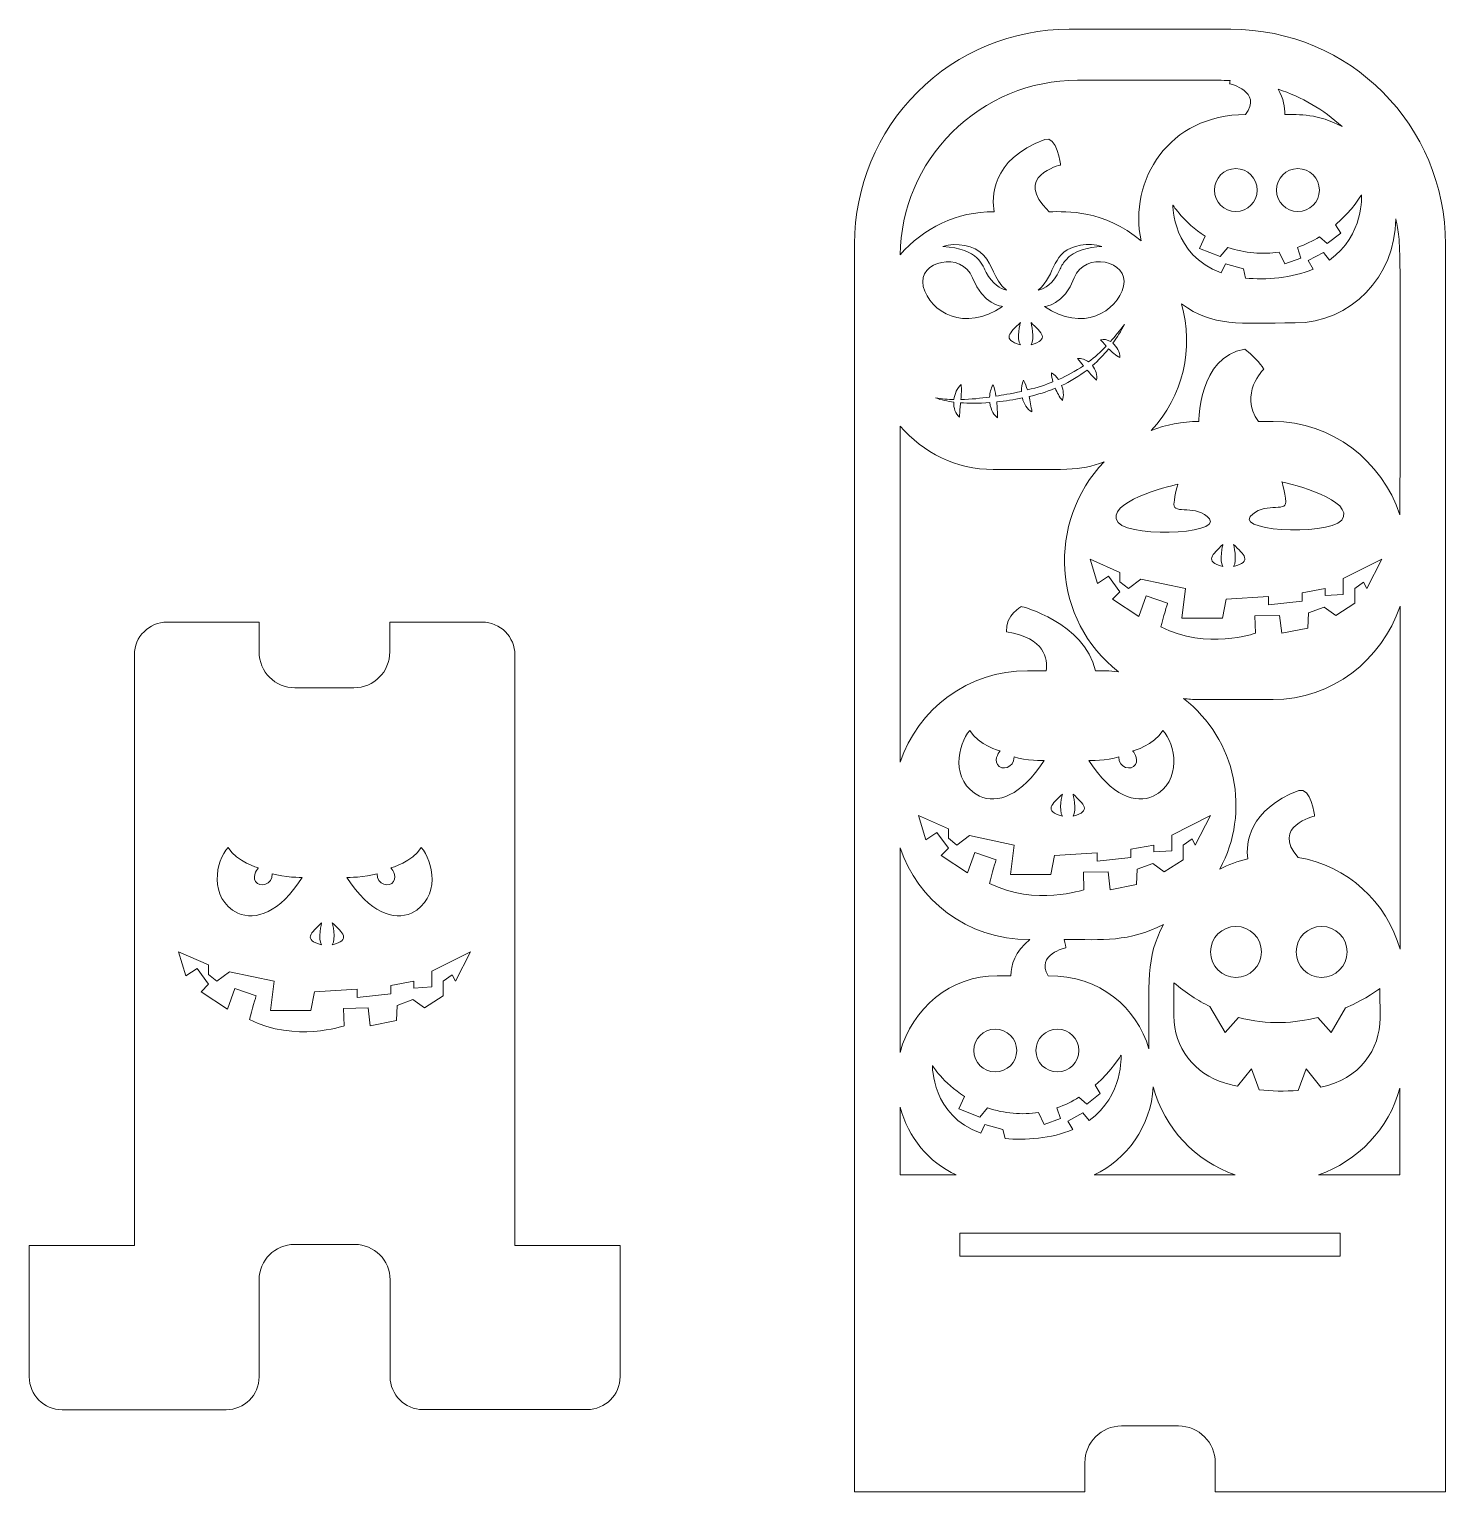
# Model space of a CAD drawing. Header units: inches. Extents: x 120 to 732, y 116 to 748.
import ezdxf

# ---------------------------------------------------------------- set-up
doc = ezdxf.new("R2010")
doc.units = ezdxf.units.IN
doc.header["$MEASUREMENT"] = 0
doc.layers.add('_U+0421_U+043B_U+043E_U+0439 1', color=7, linetype='Continuous')

# ---------------------------------------------------------------- blocks, each defined once
blk = doc.blocks.new('block 2')
at = {"layer": '_U+0421_U+043B_U+043E_U+0439 1', "color": 1, "lineweight": 9, "true_color": 0xff0000}
blk.add_lwpolyline([(686.02, 217.98), (521.62, 217.98), (521.62, 227.88), (686.02, 227.88), (686.02, 217.98), (686.02, 217.98)], dxfattribs=at)
for points, knots in [([(638.74, 747.82), (638.74, 747.82), (568.94, 747.82), (568.94, 747.82), (544.17, 747.82), (520.89, 738.18), (503.37, 720.67), (485.86, 703.15), (476.22, 679.87), (476.22, 655.1), (476.22, 655.1), (476.22, 116.17), (476.22, 116.17), (476.22, 116.17), (575.67, 116.17), (575.67, 116.17), (575.67, 116.17), (575.67, 128.71), (575.67, 128.71), (575.67, 137.46), (582.78, 144.58), (591.53, 144.58), (591.53, 144.58), (616.16, 144.58), (616.16, 144.58), (624.9, 144.58), (632.02, 137.46), (632.02, 128.71), (632.02, 128.71), (632.02, 116.17), (632.02, 116.17), (632.02, 116.17), (731.47, 116.17), (731.47, 116.17), (731.47, 116.17), (731.47, 654.9), (731.47, 654.9), (731.58, 706.23), (690.08, 747.82), (638.74, 747.82)], [0, 0, 0, 0, 1, 1, 1, 2, 2, 2, 3, 3, 3, 4, 4, 4, 5, 5, 5, 6, 6, 6, 7, 7, 7, 8, 8, 8, 9, 9, 9, 10, 10, 10, 11, 11, 11, 12, 12, 12, 13, 13, 13, 13]), ([(518.32, 703.32), (532.8, 717.79), (552.05, 725.77), (572.53, 725.77), (641.3, 725.77), (635.76, 725.8), (638.46, 725.69), (638.3, 724.85), (638.23, 724.29), (638.23, 724.29), (638.23, 724.29), (652.54, 720.99), (645.13, 710.98), (611.96, 710.98), (594.45, 682.61), (599.96, 656.39), (583.95, 670.01), (567.77, 669.03), (560.33, 669.03), (544.03, 684.33), (565.19, 689.21), (565.19, 689.21), (565.19, 689.21), (563.5, 702.15), (558.36, 700.21), (534.76, 691.28), (535.42, 674.9), (536.51, 669.03), (520.27, 669.03), (505.96, 662.04), (495.9, 650.35), (496.22, 670.36), (504.14, 689.13), (518.32, 703.32)], [0, 0, 0, 0, 1, 1, 1, 2, 2, 2, 3, 3, 3, 4, 4, 4, 5, 5, 5, 6, 6, 6, 7, 7, 7, 8, 8, 8, 9, 9, 9, 10, 10, 10, 11, 11, 11, 11]), ([(662.06, 710.98), (662.13, 713.97), (661.59, 717.94), (659.12, 721.94), (669.3, 718.61), (678.71, 713.15), (686.8, 705.76), (676.52, 711.4), (668.07, 710.98), (662.06, 710.98)], [0, 0, 0, 0, 1, 1, 1, 2, 2, 2, 3, 3, 3, 3]), ([(640.89, 687.62), (646, 687.62), (650.15, 683.47), (650.15, 678.36), (650.15, 673.24), (646, 669.1), (640.89, 669.1), (635.77, 669.1), (631.62, 673.24), (631.62, 678.36), (631.62, 683.47), (635.77, 687.62), (640.89, 687.62)], [0, 0, 0, 0, 1, 1, 1, 2, 2, 2, 3, 3, 3, 4, 4, 4, 4]), ([(667.73, 687.62), (672.85, 687.62), (676.99, 683.47), (676.99, 678.36), (676.99, 673.24), (672.85, 669.1), (667.73, 669.1), (662.61, 669.1), (658.47, 673.24), (658.47, 678.36), (658.47, 683.47), (662.61, 687.62), (667.73, 687.62)], [0, 0, 0, 0, 1, 1, 1, 2, 2, 2, 3, 3, 3, 4, 4, 4, 4]), ([(634.2, 649.62), (634.2, 649.62), (637.5, 653.62), (637.5, 653.62), (644.79, 651.08), (652.48, 650.52), (659.58, 651.61), (659.58, 651.61), (662.03, 646.46), (662.03, 646.46), (662.03, 646.46), (669.03, 648.96), (669.03, 648.96), (669.03, 648.96), (667.49, 653.59), (667.49, 653.59), (670.99, 654.82), (674.17, 656.4), (677.03, 658.18), (677.03, 658.18), (680.37, 655.24), (680.37, 655.24), (680.37, 655.24), (686.2, 659.79), (686.2, 659.79), (686.2, 659.79), (683.99, 663.34), (683.99, 663.34), (691.41, 669.79), (695.2, 676.37), (695.2, 676.37), (695.2, 676.37), (696.4, 658.81), (681.38, 648.11), (681.38, 648.11), (678.7, 651.45), (678.7, 651.45), (678.7, 651.45), (672.19, 647.89), (672.19, 647.89), (672.19, 647.89), (674.36, 644.21), (674.36, 644.21), (665.25, 640.32), (653.6, 639.49), (645.09, 640.37), (645.09, 640.37), (644.2, 644.29), (644.2, 644.29), (644.2, 644.29), (636.37, 646.46), (636.37, 646.46), (636.37, 646.46), (634.59, 642.67), (634.59, 642.67), (613.36, 650.28), (613.7, 671.87), (613.7, 671.87), (613.7, 671.87), (618.33, 664.43), (627.61, 658.45), (627.61, 658.45), (625.2, 653.12), (625.2, 653.12), (625.2, 653.12), (634.2, 649.62), (634.2, 649.62)], [0, 0, 0, 0, 1, 1, 1, 2, 2, 2, 3, 3, 3, 4, 4, 4, 5, 5, 5, 6, 6, 6, 7, 7, 7, 8, 8, 8, 9, 9, 9, 10, 10, 10, 11, 11, 11, 12, 12, 12, 13, 13, 13, 14, 14, 14, 15, 15, 15, 16, 16, 16, 17, 17, 17, 18, 18, 18, 19, 19, 19, 20, 20, 20, 21, 21, 21, 22, 22, 22, 22]), ([(711.81, 538.08), (703.93, 561.56), (682.37, 578.42), (656.98, 578.42), (656.98, 578.42), (650.64, 578.42), (650.64, 578.42), (642.05, 590.36), (652.96, 601), (652.96, 601), (652.96, 601), (651.96, 603.67), (644.79, 609.67), (624.63, 606.33), (624.95, 578.43), (624.95, 578.42), (617.69, 578.42), (610.74, 577.03), (604.33, 574.51), (618.16, 589.18), (622.88, 610.1), (617.4, 629.22), (631.14, 619.18), (642.02, 620.99), (666.46, 620.99), (690.46, 620.99), (709.91, 641.09), (709.96, 665.9), (712.46, 654.62), (711.81, 659.03), (711.81, 538.08)], [0, 0, 0, 0, 1, 1, 1, 2, 2, 2, 3, 3, 3, 4, 4, 4, 5, 5, 5, 6, 6, 6, 7, 7, 7, 8, 8, 8, 9, 9, 9, 10, 10, 10, 10]), ([(527.15, 640.48), (531.57, 628.81), (540.06, 628.12), (540.06, 628.12), (523.9, 616.86), (508.69, 625.62), (505.9, 636.74), (503.11, 647.86), (522.73, 652.15), (527.15, 640.48)], [0, 0, 0, 0, 1, 1, 1, 2, 2, 2, 3, 3, 3, 3]), ([(541.77, 635.15), (539.26, 635.54), (535.66, 637.84), (533.07, 642.72), (531.59, 645.4), (529.97, 653.25), (514.3, 654), (520.22, 655.8), (527.7, 654.75), (532.05, 650.15), (535.87, 646.18), (536.02, 640.09), (541.77, 635.15)], [0, 0, 0, 0, 1, 1, 1, 2, 2, 2, 3, 3, 3, 4, 4, 4, 4]), ([(567.42, 648.16), (565.98, 646.52), (565.41, 645.14), (564.78, 643.78), (562.07, 638.03), (558.2, 635.56), (555.56, 635.15), (563.62, 642.08), (560.93, 652.27), (573.83, 654.53), (576.95, 655.04), (580.11, 654.89), (583.03, 654), (577.45, 653.73), (571.13, 652.38), (567.42, 648.16)], [0, 0, 0, 0, 1, 1, 1, 2, 2, 2, 3, 3, 3, 4, 4, 4, 5, 5, 5, 5]), ([(592.38, 636.85), (589.66, 625.71), (574.5, 616.85), (558.27, 628.01), (558.27, 628.01), (566.75, 628.75), (571.1, 640.45), (575.45, 652.15), (595.1, 647.99), (592.38, 636.85)], [0, 0, 0, 0, 1, 1, 1, 2, 2, 2, 3, 3, 3, 3]), ([(590.81, 606.08), (589.17, 606.74), (587.16, 608.56), (585.93, 609.84), (583.83, 607.21), (581.51, 604.75), (578.95, 602.53), (580.4, 600.74), (581.21, 598.48), (580.77, 596.23), (579.58, 597.24), (578.19, 598.87), (576.64, 600.63), (573.29, 598.04), (569.13, 595.55), (565.62, 593.94), (566.38, 591.94), (566.69, 589.56), (565.99, 587.52), (564.7, 588.98), (563.65, 590.95), (562.88, 592.76), (558.56, 591.02), (555.74, 590.17), (551.6, 589.21), (552, 587.49), (552.48, 584.66), (552.84, 582.62), (550.69, 583.61), (549.31, 586.1), (548.68, 588.57), (545.01, 587.82), (541.32, 587.27), (537.6, 586.88), (537.81, 584.89), (537.94, 582.02), (538.01, 580.02), (536.58, 580.96), (535.07, 583.06), (534.62, 586.6), (529.81, 586.21), (525.28, 586.24), (521.98, 586.51), (521.79, 584.54), (521.62, 583.1), (521.53, 580.35), (519.66, 581.74), (518.95, 584.36), (519.03, 586.81), (516.52, 587.12), (513.54, 587.68), (511.2, 588.62), (513.63, 588.08), (516.63, 587.93), (519.12, 587.89), (519.41, 590.23), (520.48, 592.85), (522.24, 594.43), (522.48, 592.26), (522.31, 590.08), (522.11, 587.91), (526.46, 588.02), (530.84, 588.42), (534.54, 588.96), (534.64, 590.77), (535.05, 592.68), (536.01, 594.24), (536.66, 592.65), (537.01, 591.05), (537.27, 589.37), (540.02, 589.79), (543.43, 590.34), (548.3, 591.42), (548.26, 593.05), (548.48, 594.75), (549.2, 596.22), (549.97, 594.83), (550.44, 593.49), (550.87, 592.03), (555.34, 593.15), (558.77, 594.28), (561.91, 595.53), (561.54, 596.83), (561.29, 598.03), (561.27, 599.45), (562.58, 598.72), (563.46, 597.71), (564.26, 596.53), (568.03, 598.19), (571.64, 600.18), (575.04, 602.51), (574.16, 603.53), (573.35, 604.53), (572.57, 605.59), (574.23, 605.79), (575.92, 605.1), (577.27, 604.12), (579.97, 606.2), (582.51, 608.49), (584.88, 610.97), (583.78, 612.2), (582.91, 613.23), (582.48, 613.68), (583.85, 614.18), (585.45, 613.68), (586.7, 612.93), (588.82, 615.29), (590.8, 617.79), (592.78, 620.32), (591.28, 617.52), (589.59, 614.81), (587.73, 612.21), (589.54, 610.7), (590.82, 608.38), (590.81, 606.08)], [0, 0, 0, 0, 1, 1, 1, 2, 2, 2, 3, 3, 3, 4, 4, 4, 5, 5, 5, 6, 6, 6, 7, 7, 7, 8, 8, 8, 9, 9, 9, 10, 10, 10, 11, 11, 11, 12, 12, 12, 13, 13, 13, 14, 14, 14, 15, 15, 15, 16, 16, 16, 17, 17, 17, 18, 18, 18, 19, 19, 19, 20, 20, 20, 21, 21, 21, 22, 22, 22, 23, 23, 23, 24, 24, 24, 25, 25, 25, 26, 26, 26, 27, 27, 27, 28, 28, 28, 29, 29, 29, 30, 30, 30, 31, 31, 31, 32, 32, 32, 33, 33, 33, 34, 34, 34, 35, 35, 35, 36, 36, 36, 37, 37, 37, 38, 38, 38, 38]), ([(547.82, 621.16), (547.82, 621.16), (546.07, 614.08), (547.82, 611.58), (539.57, 613.83), (543.32, 616.74), (547.82, 621.16)], [0, 0, 0, 0, 1, 1, 1, 2, 2, 2, 2]), ([(552.44, 621.16), (556.94, 616.74), (560.69, 613.83), (552.44, 611.58), (554.19, 614.08), (552.44, 621.16), (552.44, 621.16)], [0, 0, 0, 0, 1, 1, 1, 2, 2, 2, 2]), ([(536.11, 557.7), (567.84, 557.7), (572.96, 556.85), (584.05, 560.98), (559.02, 535.27), (561.67, 492.41), (590.16, 470.31), (585.93, 470.84), (583.43, 470.78), (580.23, 470.78), (575.45, 491.69), (548.3, 498.5), (548.3, 498.5), (548.3, 498.5), (541.3, 495), (541.8, 487.5), (558.67, 484.99), (559.7, 475.78), (558.94, 470.78), (558.94, 470.78), (550.89, 470.78), (550.89, 470.78), (525.3, 470.78), (503.6, 454.22), (495.87, 431.25), (495.87, 431.25), (495.87, 576.42), (495.87, 576.42), (505.73, 564.94), (520.1, 557.7), (536.11, 557.7)], [0, 0, 0, 0, 1, 1, 1, 2, 2, 2, 3, 3, 3, 4, 4, 4, 5, 5, 5, 6, 6, 6, 7, 7, 7, 8, 8, 8, 9, 9, 9, 10, 10, 10, 10]), ([(629.51, 536.32), (634.85, 529.66), (591.18, 527.66), (589.18, 536.32), (587.18, 544.99), (615.85, 551.32), (615.85, 551.32), (615.85, 551.32), (614.51, 547.32), (614.18, 542.66), (613.85, 537.99), (624.18, 542.99), (629.51, 536.32)], [0, 0, 0, 0, 1, 1, 1, 2, 2, 2, 3, 3, 3, 4, 4, 4, 4]), ([(662.47, 543.66), (662.14, 548.32), (660.81, 552.32), (660.81, 552.32), (660.81, 552.32), (689.47, 545.99), (687.47, 537.32), (685.47, 528.66), (641.81, 530.66), (647.14, 537.32), (652.47, 543.99), (662.81, 538.99), (662.47, 543.66)], [0, 0, 0, 0, 1, 1, 1, 2, 2, 2, 3, 3, 3, 4, 4, 4, 4]), ([(635.3, 515.75), (627.05, 518), (630.8, 520.92), (635.3, 525.33), (635.3, 525.33), (633.55, 518.25), (635.3, 515.75)], [0, 0, 0, 0, 1, 1, 1, 2, 2, 2, 2]), ([(639.91, 525.33), (644.41, 520.92), (648.16, 518), (639.91, 515.75), (641.66, 518.25), (639.91, 525.33), (639.91, 525.33)], [0, 0, 0, 0, 1, 1, 1, 2, 2, 2, 2]), ([(635.07, 493.52), (635.07, 493.52), (636.65, 501.69), (636.65, 501.69), (636.65, 501.69), (655.03, 502.83), (655.03, 502.83), (655.03, 502.83), (655.03, 499.2), (655.03, 499.2), (655.03, 499.2), (669.55, 500.78), (669.55, 500.78), (669.55, 500.78), (669.55, 504.41), (669.55, 504.41), (669.55, 504.41), (679.53, 506.23), (679.53, 506.23), (679.53, 506.23), (679.53, 503.28), (679.53, 503.28), (679.53, 503.28), (687.24, 503.73), (687.24, 503.73), (687.24, 503.73), (687.24, 510.54), (687.24, 510.54), (687.24, 510.54), (704.03, 518.93), (704.03, 518.93), (704.03, 518.93), (697.45, 506.23), (697.45, 506.23), (697.45, 506.23), (696.09, 508.95), (696.09, 508.95), (696.09, 508.95), (692.23, 506.23), (692.23, 506.23), (692.23, 506.23), (692.23, 499.88), (692.23, 499.88), (692.23, 499.88), (684.07, 494.66), (684.07, 494.66), (684.07, 494.66), (679.07, 498.29), (679.07, 498.29), (679.07, 498.29), (672.27, 495.79), (672.27, 495.79), (672.27, 495.79), (672.04, 489.22), (672.04, 489.22), (672.04, 489.22), (660.7, 486.95), (660.7, 486.95), (660.7, 486.95), (659.79, 494.66), (659.79, 494.66), (659.79, 494.66), (649.13, 494.43), (649.13, 494.43), (649.13, 494.43), (649.36, 486.95), (649.36, 486.95), (649.36, 486.95), (628.26, 479.69), (608.52, 489.67), (609.43, 493.52), (611.4, 499.88), (611.4, 499.88), (611.4, 499.88), (602.17, 503.05), (602.17, 503.05), (602.17, 503.05), (599, 494.21), (599, 494.21), (599, 494.21), (587.65, 501.66), (587.65, 501.66), (587.65, 501.66), (590.83, 504.87), (590.83, 504.87), (590.83, 504.87), (585.84, 511.67), (585.84, 511.67), (585.84, 511.67), (581.08, 508.5), (581.08, 508.5), (581.08, 508.5), (577.9, 518.93), (577.9, 518.93), (577.9, 518.93), (590.83, 513.26), (590.83, 513.26), (590.83, 513.26), (590.83, 509.18), (590.83, 509.18), (590.83, 509.18), (594.46, 506.23), (594.46, 506.23), (594.46, 506.23), (599.9, 510.31), (599.9, 510.31), (599.9, 510.31), (619.18, 506.23), (619.18, 506.23), (619.18, 506.23), (617.6, 493.52), (617.6, 493.52), (617.6, 493.52), (635.07, 493.52), (635.07, 493.52), (635.07, 493.52), (635.07, 493.52), (635.07, 493.52)], [0, 0, 0, 0, 1, 1, 1, 2, 2, 2, 3, 3, 3, 4, 4, 4, 5, 5, 5, 6, 6, 6, 7, 7, 7, 8, 8, 8, 9, 9, 9, 10, 10, 10, 11, 11, 11, 12, 12, 12, 13, 13, 13, 14, 14, 14, 15, 15, 15, 16, 16, 16, 17, 17, 17, 18, 18, 18, 19, 19, 19, 20, 20, 20, 21, 21, 21, 22, 22, 22, 23, 23, 23, 24, 24, 24, 25, 25, 25, 26, 26, 26, 27, 27, 27, 28, 28, 28, 29, 29, 29, 30, 30, 30, 31, 31, 31, 32, 32, 32, 33, 33, 33, 34, 34, 34, 35, 35, 35, 36, 36, 36, 37, 37, 37, 38, 38, 38, 39, 39, 39, 39]), ([(667.81, 390.15), (655.94, 403.62), (674.95, 408), (674.95, 408), (674.95, 408), (673.26, 420.94), (668.11, 419), (646.45, 410.81), (645.23, 396.33), (646.02, 389.48), (641.81, 388.49), (637.78, 387.02), (633.99, 385.13), (647.31, 409.72), (641.28, 441.05), (618.29, 458.74), (622.86, 458.2), (622.02, 458.34), (656.98, 458.34), (682.37, 458.34), (703.93, 475.2), (711.82, 498.68), (711.82, 498.68), (711.82, 350.49), (711.82, 350.49), (706.15, 370.92), (689.03, 386.58), (667.81, 390.15)], [0, 0, 0, 0, 1, 1, 1, 2, 2, 2, 3, 3, 3, 4, 4, 4, 5, 5, 5, 6, 6, 6, 7, 7, 7, 8, 8, 8, 9, 9, 9, 9]), ([(329.47, 222.58), (329.47, 222.58), (329.47, 477.58), (329.47, 477.58), (329.47, 485.38), (323.17, 491.78), (315.27, 491.78), (298.25, 491.78), (292.61, 491.78), (275.43, 491.78), (275.43, 491.78), (275.43, 478.88), (275.43, 478.88), (275.43, 470.32), (268.49, 463.38), (259.93, 463.38), (259.93, 463.38), (234.47, 463.38), (234.47, 463.38), (225.91, 463.38), (218.97, 470.32), (218.97, 478.88), (218.97, 478.88), (218.97, 491.78), (218.97, 491.78), (218.97, 491.78), (179.27, 491.78), (179.27, 491.78), (171.47, 491.78), (165.07, 485.48), (165.07, 477.58), (165.07, 477.58), (165.07, 222.48), (165.07, 222.48), (165.07, 222.48), (119.67, 222.48), (119.67, 222.48), (119.67, 222.48), (119.67, 165.78), (119.67, 165.78), (119.67, 157.98), (125.97, 151.58), (133.87, 151.58), (133.87, 151.58), (204.77, 151.58), (204.77, 151.58), (212.57, 151.58), (218.97, 157.88), (218.97, 165.78), (218.97, 165.78), (218.97, 207.7), (218.97, 207.7), (218.97, 216.14), (225.81, 222.98), (234.25, 222.98), (234.25, 222.98), (260.28, 222.98), (260.28, 222.98), (268.73, 222.98), (275.57, 216.14), (275.57, 207.7), (275.57, 207.7), (275.57, 165.88), (275.57, 165.88), (275.57, 158.08), (281.87, 151.68), (289.77, 151.68), (289.77, 151.68), (360.67, 151.68), (360.67, 151.68), (368.47, 151.68), (374.87, 157.98), (374.87, 165.88), (374.87, 165.88), (374.87, 222.58), (374.87, 222.58), (374.87, 222.58), (329.47, 222.58), (329.47, 222.58)], [0, 0, 0, 0, 1, 1, 1, 2, 2, 2, 3, 3, 3, 4, 4, 4, 5, 5, 5, 6, 6, 6, 7, 7, 7, 8, 8, 8, 9, 9, 9, 10, 10, 10, 11, 11, 11, 12, 12, 12, 13, 13, 13, 14, 14, 14, 15, 15, 15, 16, 16, 16, 17, 17, 17, 18, 18, 18, 19, 19, 19, 20, 20, 20, 21, 21, 21, 22, 22, 22, 23, 23, 23, 24, 24, 24, 25, 25, 25, 26, 26, 26, 26]), ([(537.91, 430.21), (539.55, 427.5), (545.26, 428.66), (545.07, 433.59), (550.1, 431.95), (558.07, 431.95), (558.07, 431.95), (548.13, 416.66), (537.91, 413.18), (530.16, 416.56), (517.29, 423.05), (520.78, 439.3), (526, 444.92), (529.68, 438.63), (539.07, 436.11), (539.07, 436.11), (539.07, 436.11), (536.26, 432.92), (537.91, 430.21)], [0, 0, 0, 0, 1, 1, 1, 2, 2, 2, 3, 3, 3, 4, 4, 4, 5, 5, 5, 6, 6, 6, 6]), ([(605.25, 416.56), (597.51, 413.18), (587.28, 416.66), (577.35, 431.95), (577.35, 431.95), (585.32, 431.95), (590.35, 433.59), (590.16, 428.66), (595.87, 427.5), (597.51, 430.21), (599.16, 432.92), (596.35, 436.11), (596.35, 436.11), (596.35, 436.11), (605.74, 438.63), (609.41, 444.92), (614.64, 439.3), (618.12, 423.05), (605.25, 416.56)], [0, 0, 0, 0, 1, 1, 1, 2, 2, 2, 3, 3, 3, 4, 4, 4, 5, 5, 5, 6, 6, 6, 6]), ([(565.97, 407.94), (557.72, 410.19), (561.47, 413.11), (565.97, 417.52), (565.97, 417.52), (564.22, 410.44), (565.97, 407.94)], [0, 0, 0, 0, 1, 1, 1, 2, 2, 2, 2]), ([(570.59, 417.52), (575.09, 413.11), (578.84, 410.19), (570.59, 407.94), (572.34, 410.44), (570.59, 417.52), (570.59, 417.52)], [0, 0, 0, 0, 1, 1, 1, 2, 2, 2, 2]), ([(623.39, 395.49), (623.39, 395.49), (622.03, 398.22), (622.03, 398.22), (622.03, 398.22), (618.17, 395.49), (618.17, 395.49), (618.17, 395.49), (618.17, 389.14), (618.17, 389.14), (618.17, 389.14), (610, 383.93), (610, 383.93), (610, 383.93), (605.01, 387.56), (605.01, 387.56), (605.01, 387.56), (598.21, 385.06), (598.21, 385.06), (598.21, 385.06), (597.98, 378.48), (597.98, 378.48), (597.98, 378.48), (586.64, 376.21), (586.64, 376.21), (586.64, 376.21), (585.73, 383.93), (585.73, 383.93), (585.73, 383.93), (575.07, 383.7), (575.07, 383.7), (575.07, 383.7), (575.3, 376.21), (575.3, 376.21), (575.3, 376.21), (554.2, 368.95), (534.46, 378.93), (535.37, 382.79), (537.34, 389.14), (537.34, 389.14), (537.34, 389.14), (528.11, 392.32), (528.11, 392.32), (528.11, 392.32), (524.93, 383.47), (524.93, 383.47), (524.93, 383.47), (513.59, 390.93), (513.59, 390.93), (513.59, 390.93), (516.77, 394.13), (516.77, 394.13), (516.77, 394.13), (511.78, 400.94), (511.78, 400.94), (511.78, 400.94), (507.01, 397.76), (507.01, 397.76), (507.01, 397.76), (503.84, 408.2), (503.84, 408.2), (503.84, 408.2), (516.77, 402.53), (516.77, 402.53), (516.77, 402.53), (516.77, 398.44), (516.77, 398.44), (516.77, 398.44), (520.4, 395.49), (520.4, 395.49), (520.4, 395.49), (525.84, 399.58), (525.84, 399.58), (525.84, 399.58), (545.12, 395.49), (545.12, 395.49), (545.12, 395.49), (543.54, 382.79), (543.54, 382.79), (543.54, 382.79), (561, 382.79), (561, 382.79), (561, 382.79), (562.59, 390.96), (562.59, 390.96), (562.59, 390.96), (580.97, 392.09), (580.97, 392.09), (580.97, 392.09), (580.97, 388.46), (580.97, 388.46), (580.97, 388.46), (595.48, 390.05), (595.48, 390.05), (595.48, 390.05), (595.48, 393.68), (595.48, 393.68), (595.48, 393.68), (605.47, 395.5), (605.47, 395.5), (605.47, 395.5), (605.47, 392.55), (605.47, 392.55), (605.47, 392.55), (613.18, 393), (613.18, 393), (613.18, 393), (613.18, 399.81), (613.18, 399.81), (613.18, 399.81), (629.96, 408.2), (629.96, 408.2), (629.96, 408.2), (623.39, 395.49), (623.39, 395.49)], [0, 0, 0, 0, 1, 1, 1, 2, 2, 2, 3, 3, 3, 4, 4, 4, 5, 5, 5, 6, 6, 6, 7, 7, 7, 8, 8, 8, 9, 9, 9, 10, 10, 10, 11, 11, 11, 12, 12, 12, 13, 13, 13, 14, 14, 14, 15, 15, 15, 16, 16, 16, 17, 17, 17, 18, 18, 18, 19, 19, 19, 20, 20, 20, 21, 21, 21, 22, 22, 22, 23, 23, 23, 24, 24, 24, 25, 25, 25, 26, 26, 26, 27, 27, 27, 28, 28, 28, 29, 29, 29, 30, 30, 30, 31, 31, 31, 32, 32, 32, 33, 33, 33, 34, 34, 34, 35, 35, 35, 36, 36, 36, 37, 37, 37, 38, 38, 38, 38]), ([(205.56, 394.44), (209.24, 388.15), (218.63, 385.64), (218.63, 385.64), (218.63, 385.64), (215.82, 382.44), (217.47, 379.73), (219.11, 377.02), (224.82, 378.18), (224.63, 383.12), (229.66, 381.47), (237.63, 381.47), (237.63, 381.47), (227.69, 366.18), (217.47, 362.7), (209.72, 366.09), (196.85, 372.57), (200.34, 388.83), (205.56, 394.44)], [0, 0, 0, 0, 1, 1, 1, 2, 2, 2, 3, 3, 3, 4, 4, 4, 5, 5, 5, 6, 6, 6, 6]), ([(269.91, 383.12), (269.72, 378.18), (275.43, 377.02), (277.07, 379.73), (278.72, 382.44), (275.91, 385.63), (275.91, 385.63), (275.91, 385.63), (285.3, 388.15), (288.97, 394.44), (294.2, 388.83), (297.68, 372.57), (284.81, 366.09), (277.07, 362.7), (266.85, 366.18), (256.91, 381.47), (256.91, 381.47), (264.88, 381.47), (269.91, 383.12)], [0, 0, 0, 0, 1, 1, 1, 2, 2, 2, 3, 3, 3, 4, 4, 4, 5, 5, 5, 6, 6, 6, 6]), ([(495.87, 394.22), (503.37, 371.92), (524.27, 354.68), (551.88, 354.68), (545.43, 349.53), (543.8, 343.49), (543.65, 339.07), (543.65, 339.07), (537.84, 339.07), (537.84, 339.07), (517.78, 339.07), (500.9, 325.01), (495.87, 305.9), (495.87, 305.9), (495.87, 394.22), (495.87, 394.22), (495.87, 394.22), (495.87, 394.22), (495.87, 394.22)], [0, 0, 0, 0, 1, 1, 1, 2, 2, 2, 3, 3, 3, 4, 4, 4, 5, 5, 5, 6, 6, 6, 6]), ([(245.96, 361.94), (245.96, 361.94), (244.21, 354.85), (245.96, 352.35), (237.71, 354.6), (241.46, 357.52), (245.96, 361.94)], [0, 0, 0, 0, 1, 1, 1, 2, 2, 2, 2]), ([(250.58, 361.94), (255.08, 357.52), (258.83, 354.6), (250.58, 352.35), (252.33, 354.85), (250.58, 361.94), (250.58, 361.94)], [0, 0, 0, 0, 1, 1, 1, 2, 2, 2, 2]), ([(603.37, 307.5), (597.97, 325.38), (582.46, 339.06), (559.76, 339.06), (554.35, 348.12), (567.48, 351.15), (567.48, 351.15), (567.48, 351.15), (567.26, 352.79), (566.75, 354.68), (583.51, 354.68), (594.77, 353.49), (609.6, 361.19), (601.95, 346.52), (603.37, 336.97), (603.37, 307.5)], [0, 0, 0, 0, 1, 1, 1, 2, 2, 2, 3, 3, 3, 4, 4, 4, 5, 5, 5, 5]), ([(640.96, 360.33), (647.04, 360.33), (651.96, 355.41), (651.96, 349.33), (651.96, 343.26), (647.04, 338.33), (640.96, 338.33), (634.89, 338.33), (629.96, 343.26), (629.96, 349.33), (629.96, 355.41), (634.89, 360.33), (640.96, 360.33)], [0, 0, 0, 0, 1, 1, 1, 2, 2, 2, 3, 3, 3, 4, 4, 4, 4]), ([(666.97, 349.33), (666.97, 355.41), (671.89, 360.33), (677.96, 360.33), (684.04, 360.33), (688.96, 355.41), (688.96, 349.33), (688.96, 343.26), (684.04, 338.33), (677.96, 338.33), (671.89, 338.33), (666.97, 343.26), (666.97, 349.33)], [0, 0, 0, 0, 1, 1, 1, 2, 2, 2, 3, 3, 3, 4, 4, 4, 4]), ([(303.76, 336.69), (303.76, 336.69), (302.39, 339.41), (302.39, 339.41), (302.39, 339.41), (298.54, 336.69), (298.54, 336.69), (298.54, 336.69), (298.54, 330.34), (298.54, 330.34), (298.54, 330.34), (290.37, 325.12), (290.37, 325.12), (290.37, 325.12), (285.38, 328.75), (285.38, 328.75), (285.38, 328.75), (278.58, 326.25), (278.58, 326.25), (278.58, 326.25), (278.35, 319.67), (278.35, 319.67), (278.35, 319.67), (267.01, 317.4), (267.01, 317.4), (267.01, 317.4), (266.1, 325.12), (266.1, 325.12), (266.1, 325.12), (255.44, 324.89), (255.44, 324.89), (255.44, 324.89), (255.66, 317.4), (255.66, 317.4), (255.66, 317.4), (234.57, 310.15), (214.83, 320.13), (215.74, 323.98), (217.71, 330.33), (217.71, 330.33), (217.71, 330.33), (208.48, 333.51), (208.48, 333.51), (208.48, 333.51), (205.3, 324.66), (205.3, 324.66), (205.3, 324.66), (193.96, 332.12), (193.96, 332.12), (193.96, 332.12), (197.14, 335.33), (197.14, 335.33), (197.14, 335.33), (192.15, 342.13), (192.15, 342.13), (192.15, 342.13), (187.38, 338.95), (187.38, 338.95), (187.38, 338.95), (184.21, 349.39), (184.21, 349.39), (184.21, 349.39), (197.14, 343.72), (197.14, 343.72), (197.14, 343.72), (197.14, 339.64), (197.14, 339.64), (197.14, 339.64), (200.77, 336.69), (200.77, 336.69), (200.77, 336.69), (206.21, 340.77), (206.21, 340.77), (206.21, 340.77), (225.49, 336.69), (225.49, 336.69), (225.49, 336.69), (223.9, 323.98), (223.9, 323.98), (223.9, 323.98), (241.37, 323.98), (241.37, 323.98), (241.37, 323.98), (242.96, 332.15), (242.96, 332.15), (242.96, 332.15), (261.33, 333.28), (261.33, 333.28), (261.33, 333.28), (261.33, 329.65), (261.33, 329.65), (261.33, 329.65), (275.85, 331.24), (275.85, 331.24), (275.85, 331.24), (275.85, 334.87), (275.85, 334.87), (275.85, 334.87), (285.83, 336.69), (285.83, 336.69), (285.83, 336.69), (285.83, 333.74), (285.83, 333.74), (285.83, 333.74), (293.55, 334.19), (293.55, 334.19), (293.55, 334.19), (293.55, 341), (293.55, 341), (293.55, 341), (310.33, 349.39), (310.33, 349.39), (310.33, 349.39), (303.76, 336.69), (303.76, 336.69)], [0, 0, 0, 0, 1, 1, 1, 2, 2, 2, 3, 3, 3, 4, 4, 4, 5, 5, 5, 6, 6, 6, 7, 7, 7, 8, 8, 8, 9, 9, 9, 10, 10, 10, 11, 11, 11, 12, 12, 12, 13, 13, 13, 14, 14, 14, 15, 15, 15, 16, 16, 16, 17, 17, 17, 18, 18, 18, 19, 19, 19, 20, 20, 20, 21, 21, 21, 22, 22, 22, 23, 23, 23, 24, 24, 24, 25, 25, 25, 26, 26, 26, 27, 27, 27, 28, 28, 28, 29, 29, 29, 30, 30, 30, 31, 31, 31, 32, 32, 32, 33, 33, 33, 34, 34, 34, 35, 35, 35, 36, 36, 36, 37, 37, 37, 38, 38, 38, 38]), ([(667.88, 289.53), (661.89, 289.03), (656.22, 289.19), (650.96, 289.78), (650.96, 289.78), (647.63, 298.83), (647.63, 298.83), (647.63, 298.83), (641.62, 291.32), (641.62, 291.32), (639.68, 291.75), (637.8, 292.22), (636.03, 292.72), (623.08, 296.41), (614.12, 308.2), (614.12, 321.67), (614.12, 321.67), (614.12, 336), (614.12, 336), (619.34, 331.63), (624.57, 328.27), (629.72, 325.71), (629.72, 325.71), (636.3, 314.48), (636.3, 314.48), (636.3, 314.48), (642.03, 321.03), (642.03, 321.03), (654.67, 317.62), (666.47, 318.56), (676.26, 321.06), (676.26, 321.06), (682.03, 314.48), (682.03, 314.48), (682.03, 314.48), (688.3, 325.18), (688.3, 325.18), (697.48, 329.15), (703.06, 333.5), (703.06, 333.5), (703.06, 333.5), (703.21, 327.85), (703.22, 320.73), (703.23, 307.35), (694.5, 294.33), (677.62, 290.93), (677.62, 290.93), (671.3, 298.83), (671.3, 298.83), (671.3, 298.83), (667.88, 289.53), (667.88, 289.53)], [0, 0, 0, 0, 1, 1, 1, 2, 2, 2, 3, 3, 3, 4, 4, 4, 5, 5, 5, 6, 6, 6, 7, 7, 7, 8, 8, 8, 9, 9, 9, 10, 10, 10, 11, 11, 11, 12, 12, 12, 13, 13, 13, 14, 14, 14, 15, 15, 15, 16, 16, 16, 17, 17, 17, 17]), ([(546.25, 306.74), (546.25, 301.62), (542.1, 297.47), (536.98, 297.47), (531.87, 297.47), (527.72, 301.62), (527.72, 306.74), (527.72, 311.85), (531.87, 316), (536.98, 316), (542.1, 316), (546.25, 311.85), (546.25, 306.74)], [0, 0, 0, 0, 1, 1, 1, 2, 2, 2, 3, 3, 3, 4, 4, 4, 4]), ([(563.83, 316), (568.94, 316), (573.09, 311.85), (573.09, 306.74), (573.09, 301.62), (568.94, 297.47), (563.83, 297.47), (558.71, 297.47), (554.56, 301.62), (554.56, 306.74), (554.56, 311.85), (558.71, 316), (563.83, 316)], [0, 0, 0, 0, 1, 1, 1, 2, 2, 2, 3, 3, 3, 4, 4, 4, 4]), ([(509.8, 300.25), (509.8, 300.25), (514.42, 292.81), (523.71, 286.83), (523.71, 286.83), (521.3, 281.5), (521.3, 281.5), (521.3, 281.5), (530.3, 278), (530.3, 278), (530.3, 278), (533.59, 282), (533.59, 282), (540.9, 279.46), (548.59, 278.9), (555.68, 279.99), (555.68, 279.99), (558.13, 274.83), (558.13, 274.83), (558.13, 274.83), (565.13, 277.33), (565.13, 277.33), (565.13, 277.33), (563.58, 281.97), (563.58, 281.97), (567.09, 283.19), (570.27, 284.78), (573.12, 286.56), (573.12, 286.56), (576.46, 283.61), (576.46, 283.61), (576.46, 283.61), (582.29, 288.17), (582.29, 288.17), (582.29, 288.17), (580.09, 291.72), (580.09, 291.72), (587.5, 298.17), (591.29, 304.75), (591.29, 304.75), (591.29, 304.75), (592.49, 287.19), (577.47, 276.49), (577.47, 276.49), (574.79, 279.83), (574.79, 279.83), (574.79, 279.83), (568.28, 276.27), (568.28, 276.27), (568.28, 276.27), (570.46, 272.59), (570.46, 272.59), (561.32, 268.69), (549.68, 267.87), (541.18, 268.75), (541.18, 268.75), (540.29, 272.67), (540.29, 272.67), (540.29, 272.67), (532.46, 274.83), (532.46, 274.83), (532.46, 274.83), (530.69, 271.05), (530.69, 271.05), (509.45, 278.66), (509.8, 300.25), (509.8, 300.25)], [0, 0, 0, 0, 1, 1, 1, 2, 2, 2, 3, 3, 3, 4, 4, 4, 5, 5, 5, 6, 6, 6, 7, 7, 7, 8, 8, 8, 9, 9, 9, 10, 10, 10, 11, 11, 11, 12, 12, 12, 13, 13, 13, 14, 14, 14, 15, 15, 15, 16, 16, 16, 17, 17, 17, 18, 18, 18, 19, 19, 19, 20, 20, 20, 21, 21, 21, 22, 22, 22, 22]), ([(605.23, 291.01), (609.96, 273.21), (623.36, 258.95), (640.64, 253.01), (640.64, 253.01), (579.63, 253.01), (579.63, 253.01), (593.93, 259.65), (604.12, 274.04), (605.23, 291.01)], [0, 0, 0, 0, 1, 1, 1, 2, 2, 2, 3, 3, 3, 3]), ([(676.55, 253.01), (693.66, 258.9), (706.96, 272.94), (711.81, 290.51), (711.81, 290.51), (711.81, 253.01), (711.81, 253.01), (711.81, 253.01), (676.55, 253.01), (676.55, 253.01)], [0, 0, 0, 0, 1, 1, 1, 2, 2, 2, 3, 3, 3, 3]), ([(495.87, 282.24), (499.31, 269.17), (508.29, 258.47), (520.05, 253.01), (520.05, 253.01), (495.87, 253.01), (495.87, 253.01), (495.87, 253.01), (495.87, 282.24), (495.87, 282.24), (495.87, 282.24), (495.87, 282.24), (495.87, 282.24)], [0, 0, 0, 0, 1, 1, 1, 2, 2, 2, 3, 3, 3, 4, 4, 4, 4])]:
    blk.add_open_spline(points, degree=3, knots=knots, dxfattribs=at)

msp = doc.modelspace()

# ---------------------------------------------------------------- block references
at = {"layer": '_U+0421_U+043B_U+043E_U+0439 1'}
msp.add_blockref('block 2', (0, 0), dxfattribs=at)

doc.saveas('drawing.dxf')
